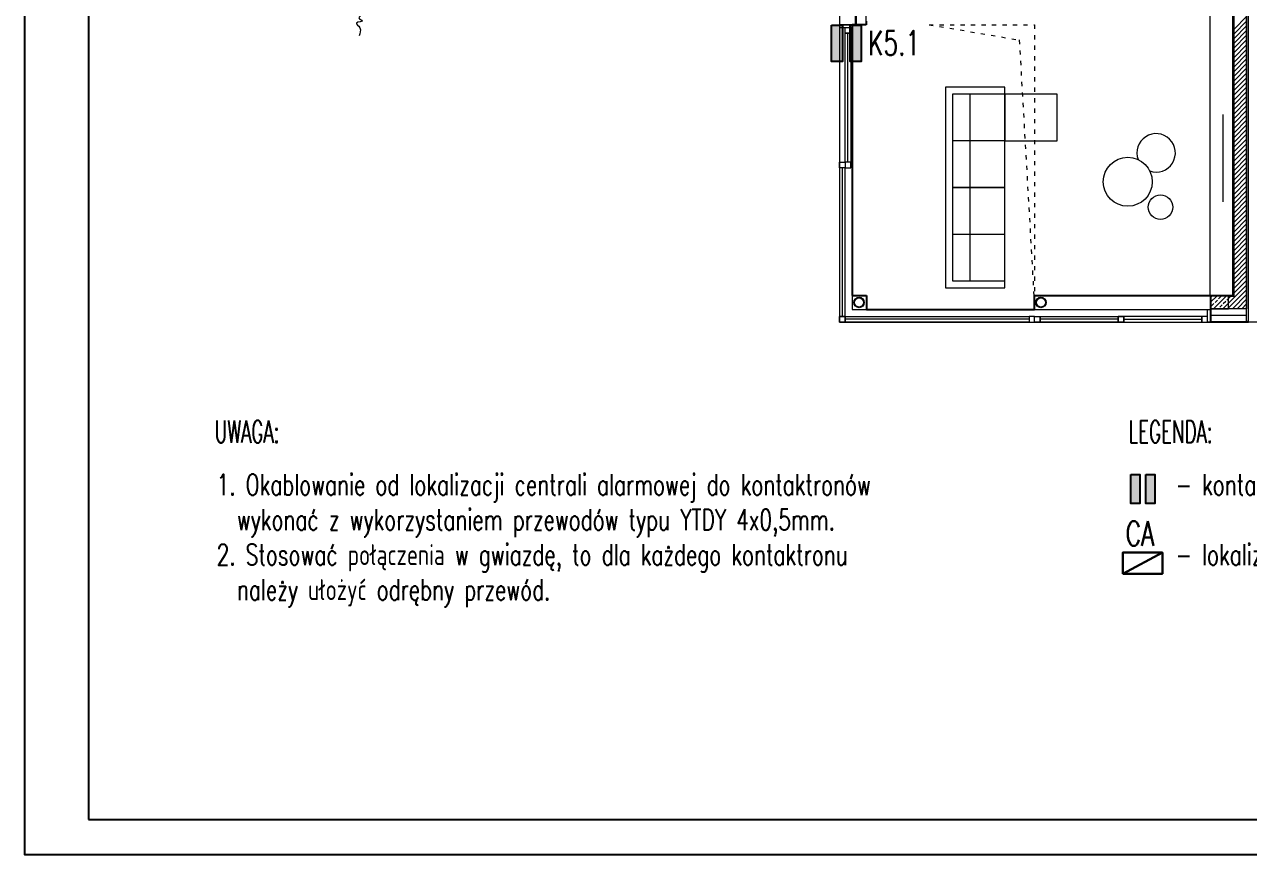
# Model space of a CAD drawing. Header units: millimetres. Extents: x 1780 to 154263, y -7240 to 17216.
# Drawn here: x 92622 to 94372, y 2310 to 3496 of the extents above; entities that cross this region are included whole.
import ezdxf

# ---------------------------------------------------------------- set-up
doc = ezdxf.new("R2010")
doc.units = ezdxf.units.MM
doc.linetypes.add('ACAD_ISO03W100', pattern=[30, 12, -18])
for name, color, linetype, lineweight in [('2d_SX_aranżacja niedrukowana', 191, 'Continuous', 5), ('2d_SX_gruba przekroje', 90, 'Continuous', 20), ('2d_SX_instalacje szkic - woda', 140, 'Continuous', 5), ('2d_SX_stolarka okienna', 5, 'Continuous', 5), ('2d_SX_szraf', 251, 'Continuous', 0), ('2d_SX_warstwy', 181, 'Continuous', 9), ('2d_SX_widok', 10, 'Continuous', 9)]:
    doc.layers.add(name, color=color, linetype=linetype, lineweight=lineweight)
doc.layers.add('2d_SX_powierzchnia', color=251, linetype='Continuous', plot=False)
doc.layers.add('2d_SX_rewizja 18 września', color=210, linetype='Continuous')
doc.layers.add('60 instalacje elektryka', color=10, linetype='Continuous')
doc.styles.add('OPIS', font='simplex.shx', dxfattribs={"width": 0.7, "height": 4})
doc.linetypes.add('ZIGZAG', pattern='A,0.00254,-5.08,[131,ltypeshp.shx,S=5.08,R=0,X=-5.08,Y=0],-10.16,[131,ltypeshp.shx,S=5.08,R=180,X=5.08,Y=0],-5.08', length=20.32254)

# ---------------------------------------------------------------- blocks, each defined once
blk = doc.blocks.new('pdkld a1a2 k')
at = {"layer": '2d_SX_aranżacja niedrukowana', "color": 8}
for p, q in [((99394.1, -13530.4), (99394.1, -13124.4)), ((99427.1, -13124.4), (99427.1, -13530.4)), ((99015.5, -13232.7), (99015.5, -13519.4)), ((99100.5, -13232.7), (99015.5, -13232.7)), ((99025.5, -13242.7), (99025.5, -13376.1)), ((99100.5, -13242.7), (99025.5, -13242.7)), ((99025.5, -13242.7), (99025.5, -13509.4)), ((99100.5, -13242.7), (99025.5, -13242.7)), ((99100.5, -13242.7), (99050.5, -13242.7)), ((99050.5, -13242.7), (99050.5, -13509.4)), ((99100.5, -13519.4), (99100.5, -13232.7)), ((99100.5, -13242.7), (99100.5, -13309.4)), ((99175.5, -13242.7), (99100.5, -13242.7)), ((99100.5, -13376.1), (99100.5, -13242.7)), ((99100.5, -13509.4), (99100.5, -13242.7)), ((99175.5, -13309.4), (99175.5, -13242.7)), ((99412.1, -13271.9), (99412.1, -13396.8)), ((99025.5, -13309.4), (99025.5, -13376.1)), ((99100.5, -13309.4), (99025.5, -13309.4)), ((99100.5, -13309.4), (99175.5, -13309.4)), ((99100.5, -13376.1), (99100.5, -13309.4)), ((99025.5, -13376.1), (99100.5, -13376.1)), ((99025.5, -13376.1), (99100.5, -13376.1)), ((99025.5, -13376.1), (99025.5, -13442.7)), ((99100.5, -13376.1), (99025.5, -13376.1)), ((99100.5, -13442.7), (99100.5, -13376.1)), ((99025.5, -13442.7), (99100.5, -13442.7)), ((99015.5, -13519.4), (99100.5, -13519.4)), ((99025.5, -13509.4), (99100.5, -13509.4)), ((99427.1, -13530.4), (99394.1, -13530.4))]:
    blk.add_line(p, q, dxfattribs=at)
for centre, radius in [((99276.2, -13367.9), 35), ((99323, -13404.2), 17.5)]:
    blk.add_circle(centre, radius, dxfattribs=at)
blk.add_arc((99316.8, -13326.6), 27.5, 250.5006, 200.4363, dxfattribs=at)
at = {"layer": '2d_SX_gruba przekroje', "color": 8}
for p, q in [((98902.1, -13143.4), (98902.1, -13081.4)), ((98864.1, -13119.4), (98864.1, -13143.4)), ((99427.1, -13124.4), (99427.1, -13530.4)), ((98864.1, -13143.4), (98902.1, -13143.4)), ((99427.1, -13530.4), (99394.1, -13530.4)), ((99394.1, -13530.4), (99394.1, -13568.4)), ((99394.1, -13568.4), (99448.6, -13568.4)), ((99448.6, -13568.4), (99448.6, -13568.4)), ((99503.1, -13568.4), (99448.6, -13568.4)), ((99448.6, -13568.4), (99448.6, -13568.4))]:
    blk.add_line(p, q, dxfattribs=at)
for centre, radius in [((98892.1, -13540.4), 7.5), ((98892.1, -13540.4), 6.5), ((99152.1, -13540.4), 7.5), ((99152.1, -13540.4), 6.5)]:
    blk.add_circle(centre, radius, dxfattribs=at)
at = {"layer": '2d_SX_instalacje szkic - woda', "color": 8, "start_tangent": (0.020138, -0.999797), "end_tangent": (-0.22984, -0.973228)}
blk.add_spline([(98180.1, -13129.4), (98177, -13133.8), (98182.5, -13137.7), (98173.8, -13141.1), (98178.4, -13147.7), (98177.4, -13159.4)], degree=3, dxfattribs=at)
at = {"layer": '2d_SX_powierzchnia', "color": 8}
for p, q in [((98902.1, -13138.4), (98902.1, -13143.4)), ((99427.1, -13530.4), (99427.1, -13124.4)), ((98902.1, -13143.4), (98882.1, -13143.4)), ((98882.1, -13143.4), (98882.1, -13530.4)), ((98882.1, -13530.4), (98902.6, -13530.4)), ((98902.6, -13530.4), (98902.6, -13550.4)), ((99143.1, -13550.4), (99143.1, -13530.4)), ((99143.1, -13530.4), (99394.1, -13530.4)), ((99394.1, -13530.4), (99427.1, -13530.4)), ((98902.6, -13550.4), (99143.1, -13550.4))]:
    blk.add_line(p, q, dxfattribs=at)
at = {"layer": '2d_SX_stolarka okienna', "color": 8}
for p, q in [((98864.1, -13143.4), (98864.1, -13568.4)), ((98882.1, -13143.4), (98864.1, -13143.4)), ((98864.1, -13143.4), (98864.1, -13147.4)), ((98864.1, -13147.4), (98882.1, -13147.4)), ((98872.1, -13155.4), (98872.1, -13147.4)), ((98872.1, -13147.4), (98880.1, -13147.4)), ((98880.1, -13155.4), (98872.1, -13155.4)), ((98872.1, -13339.9), (98872.1, -13155.4)), ((98872.1, -13155.4), (98880.1, -13155.4)), ((98876.1, -13339.9), (98876.1, -13155.4)), ((98880.1, -13147.4), (98880.1, -13155.4)), ((98880.1, -13147.4), (98880.1, -13147.4)), ((98880.1, -13155.4), (98880.1, -13339.9)), ((98882.1, -13143.4), (98882.1, -13550.4)), ((98882.1, -13147.4), (98882.1, -13143.4)), ((98864.1, -13347.9), (98864.1, -13339.9)), ((98864.1, -13339.9), (98872.1, -13339.9)), ((98872.1, -13347.9), (98864.1, -13347.9)), ((98872.1, -13347.9), (98864.1, -13347.9)), ((98864.1, -13347.9), (98864.1, -13560.4)), ((98868.1, -13347.9), (98868.1, -13560.4)), ((98880.1, -13339.9), (98872.1, -13339.9)), ((98872.1, -13339.9), (98872.1, -13347.9)), ((98880.1, -13339.9), (98872.1, -13339.9)), ((98872.1, -13339.9), (98872.1, -13347.9)), ((98872.1, -13339.9), (98872.1, -13339.9)), ((98872.1, -13347.9), (98880.1, -13347.9)), ((98872.1, -13560.4), (98872.1, -13347.9)), ((98880.1, -13347.9), (98880.1, -13339.9)), ((98880.1, -13347.9), (98880.1, -13347.9)), ((98872.1, -13560.4), (98864.1, -13560.4)), ((98864.1, -13560.4), (98864.1, -13568.4)), ((98864.1, -13560.4), (98872.1, -13560.4)), ((98864.1, -13560.4), (98872.1, -13560.4)), ((98864.1, -13568.4), (98864.1, -13560.4)), ((98864.1, -13560.4), (98864.1, -13560.4)), ((98872.1, -13568.4), (98872.1, -13560.4)), ((98872.1, -13560.4), (98872.1, -13568.4)), ((98872.1, -13568.4), (98872.1, -13560.4)), ((98872.1, -13560.4), (99135.1, -13560.4)), ((98882.1, -13550.4), (99394.1, -13550.4)), ((99143.1, -13560.4), (99135.1, -13560.4)), ((99135.1, -13560.4), (99135.1, -13568.4)), ((99135.1, -13560.4), (99135.1, -13568.4)), ((99143.1, -13568.4), (99143.1, -13560.4)), ((99143.1, -13560.4), (99143.1, -13560.4)), ((99143.1, -13560.4), (99151.1, -13560.4)), ((99143.1, -13568.4), (99143.1, -13560.4)), ((99143.1, -13560.4), (99143.1, -13560.4)), ((99151.1, -13560.4), (99151.1, -13568.4)), ((99151.1, -13568.4), (99151.1, -13560.4)), ((99151.1, -13560.4), (99262.6, -13560.4)), ((99262.6, -13560.4), (99270.6, -13560.4)), ((99262.6, -13568.4), (99262.6, -13560.4)), ((99262.6, -13560.4), (99262.6, -13560.4)), ((99270.6, -13560.4), (99262.6, -13560.4)), ((99262.6, -13560.4), (99262.6, -13568.4)), ((99262.6, -13560.4), (99262.6, -13568.4)), ((99270.6, -13560.4), (99270.6, -13568.4)), ((99270.6, -13560.4), (99270.6, -13568.4)), ((99382.1, -13560.4), (99270.6, -13560.4)), ((99270.6, -13568.4), (99270.6, -13560.4)), ((99270.6, -13560.4), (99270.6, -13560.4)), ((99390.1, -13560.4), (99382.1, -13560.4)), ((99382.1, -13560.4), (99382.1, -13568.4)), ((99382.1, -13568.4), (99382.1, -13560.4)), ((99390.1, -13568.4), (99390.1, -13550.4)), ((99390.1, -13550.4), (99394.1, -13550.4)), ((99390.1, -13568.4), (99390.1, -13560.4)), ((99390.1, -13560.4), (99390.1, -13560.4)), ((99394.1, -13550.4), (99394.1, -13568.4)), ((98864.1, -13568.4), (99394.1, -13568.4)), ((98864.1, -13568.4), (98872.1, -13568.4)), ((98872.1, -13568.4), (98864.1, -13568.4)), ((99135.1, -13564.4), (98872.1, -13564.4)), ((98872.1, -13568.4), (98872.1, -13568.4)), ((99135.1, -13568.4), (98872.1, -13568.4)), ((99135.1, -13568.4), (99143.1, -13568.4)), ((99151.1, -13568.4), (99143.1, -13568.4)), ((99262.6, -13564.4), (99151.1, -13564.4)), ((99262.6, -13568.4), (99151.1, -13568.4)), ((99270.6, -13568.4), (99262.6, -13568.4)), ((99262.6, -13568.4), (99270.6, -13568.4)), ((99270.6, -13564.4), (99382.1, -13564.4)), ((99270.6, -13568.4), (99382.1, -13568.4)), ((99382.1, -13568.4), (99390.1, -13568.4)), ((99394.1, -13568.4), (99390.1, -13568.4))]:
    blk.add_line(p, q, dxfattribs=at)
at = {"layer": '2d_SX_szraf', "color": 8, "linetype": 'Continuous'}
for p, q in [((99428.1, -13149.6), (99446.1, -13131.6)), ((99428.1, -13156.4), (99446.1, -13138.4)), ((99428.1, -13163.1), (99446.1, -13145.1)), ((99428.1, -13169.8), (99446.1, -13151.8)), ((99428.1, -13176.6), (99446.1, -13158.6)), ((99428.1, -13183.3), (99446.1, -13165.3)), ((99428.1, -13190.1), (99446.1, -13172.1)), ((99428.1, -13196.8), (99446.1, -13178.8)), ((99428.1, -13203.5), (99446.1, -13185.5)), ((99428.1, -13210.3), (99446.1, -13192.3)), ((99428.1, -13217), (99446.1, -13199)), ((99428.1, -13223.7), (99446.1, -13205.7)), ((99428.1, -13230.5), (99446.1, -13212.5)), ((99428.1, -13237.2), (99446.1, -13219.2)), ((99428.1, -13243.9), (99446.1, -13225.9)), ((99428.1, -13250.7), (99446.1, -13232.7)), ((99428.1, -13257.4), (99446.1, -13239.4)), ((99428.1, -13264.1), (99446.1, -13246.1)), ((99428.1, -13270.9), (99446.1, -13252.9)), ((99428.1, -13277.6), (99446.1, -13259.6)), ((99428.1, -13284.3), (99446.1, -13266.3)), ((99428.1, -13291.1), (99446.1, -13273.1)), ((99428.1, -13297.8), (99446.1, -13279.8)), ((99428.1, -13304.6), (99446.1, -13286.6)), ((99428.1, -13311.3), (99446.1, -13293.3)), ((99428.1, -13318), (99446.1, -13300)), ((99428.1, -13324.8), (99446.1, -13306.8)), ((99428.1, -13331.5), (99446.1, -13313.5)), ((99428.1, -13338.2), (99446.1, -13320.2)), ((99428.1, -13345), (99446.1, -13327)), ((99428.1, -13351.7), (99446.1, -13333.7)), ((99428.1, -13358.4), (99446.1, -13340.4)), ((99428.1, -13365.2), (99446.1, -13347.2)), ((99428.1, -13371.9), (99446.1, -13353.9)), ((99428.1, -13378.6), (99446.1, -13360.6)), ((99428.1, -13385.4), (99446.1, -13367.4)), ((99428.1, -13392.1), (99446.1, -13374.1)), ((99428.1, -13398.8), (99446.1, -13380.8)), ((99428.1, -13405.6), (99446.1, -13387.6)), ((99428.1, -13412.3), (99446.1, -13394.3)), ((99428.1, -13419.1), (99446.1, -13401.1)), ((99428.1, -13425.8), (99446.1, -13407.8)), ((99428.1, -13432.5), (99446.1, -13414.5)), ((99428.1, -13439.3), (99446.1, -13421.3)), ((99428.1, -13446), (99446.1, -13428)), ((99428.1, -13452.7), (99446.1, -13434.7)), ((99428.1, -13459.5), (99446.1, -13441.5)), ((99428.1, -13466.2), (99446.1, -13448.2)), ((99428.1, -13472.9), (99446.1, -13454.9)), ((99428.1, -13479.7), (99446.1, -13461.7)), ((99428.1, -13486.4), (99446.1, -13468.4)), ((99428.1, -13493.1), (99446.1, -13475.1)), ((99428.1, -13499.9), (99446.1, -13481.9)), ((99428.1, -13506.6), (99446.1, -13488.6)), ((99428.1, -13513.3), (99446.1, -13495.3)), ((99428.1, -13520.1), (99446.1, -13502.1)), ((99420.1, -13541.5), (99446.1, -13515.5)), ((99420.1, -13548.3), (99446.1, -13522.3)), ((99428.1, -13526.8), (99446.1, -13508.8)), ((99395.1, -13539.6), (99403.3, -13531.4)), ((99395.1, -13532.9), (99396.6, -13531.4)), ((99396, -13545.4), (99399.3, -13542.1)), ((99398.8, -13549.4), (99416.8, -13531.4)), ((99401, -13540.4), (99404.4, -13537)), ((99406.1, -13535.3), (99409.4, -13532)), ((99412.2, -13549.4), (99420.1, -13541.5)), ((99412.8, -13542.1), (99416.2, -13538.7)), ((99417.9, -13537), (99420.1, -13534.8)), ((99420.1, -13534.8), (99423.5, -13531.4)), ((99425.7, -13549.4), (99446.1, -13529)), ((99432.4, -13549.4), (99446.1, -13535.8)), ((99439.2, -13549.4), (99446.1, -13542.5)), ((99405.5, -13549.4), (99406.1, -13548.8)), ((99407.8, -13547.1), (99411.1, -13543.8)), ((99419.5, -13548.8), (99420.1, -13548.3)), ((99445.9, -13549.4), (99446.1, -13549.2))]:
    blk.add_line(p, q, dxfattribs=at)
at = {"layer": '2d_SX_szraf', "color": 8, "linetype": 'ZIGZAG'}
blk.add_line((99395.1, -13558.4), (99446.1, -13558.4), dxfattribs=at)
at = {"layer": '2d_SX_warstwy', "color": 8}
for p, q in [((99446.1, -13567.4), (99446.1, -12537.4)), ((99448.1, -12537.4), (99448.1, -13567.4)), ((99446.1, -13100.4), (99446.1, -13549.4)), ((99428.1, -13531.4), (99428.1, -13123.4)), ((99428.1, -13531.4), (99428.1, -13126.9)), ((99446.1, -13126.9), (99446.1, -13549.4)), ((99420.1, -13531.4), (99395.1, -13531.4)), ((99395.1, -13531.4), (99395.1, -13549.4)), ((99420.1, -13549.4), (99420.1, -13531.4)), ((99420.1, -13531.4), (99428.1, -13531.4)), ((99420.1, -13549.4), (99420.1, -13531.4)), ((99420.1, -13549.4), (99420.1, -13531.4)), ((99420.1, -13531.4), (99428.1, -13531.4)), ((99395.1, -13549.4), (99420.1, -13549.4)), ((99446.1, -13549.4), (99395.1, -13549.4)), ((99395.1, -13549.4), (99395.1, -13567.4)), ((99446.1, -13549.4), (99420.1, -13549.4)), ((99431.1, -13549.4), (99420.1, -13549.4)), ((99446.1, -13549.4), (99431.1, -13549.4)), ((99446.1, -13567.4), (99446.1, -13549.4)), ((99395.1, -13567.4), (99446.1, -13567.4)), ((99448.1, -13567.4), (99446.1, -13567.4))]:
    blk.add_line(p, q, dxfattribs=at)
at = {"layer": '2d_SX_widok', "color": 8, "linetype": 'ACAD_ISO03W100', "ltscale": 0.5}
for p, q in [((98992.1, -13143.4), (99121.1, -13165.3)), ((98992.1, -13143.4), (99143.1, -13143.4)), ((99143.1, -13143.4), (99143.1, -13550.4)), ((99121.1, -13165.3), (99143.1, -13550.4))]:
    blk.add_line(p, q, dxfattribs=at)
blk = doc.blocks.new('kontaktron')
at = {"layer": '60 instalacje elektryka', "transparency": 33554687}
h = blk.add_hatch(color=256, dxfattribs=at)
h.dxf.hatch_style = 1
h.paths.add_polyline_path([(98382.7, -9882.7), (98405.3, -9882.7), (98405.3, -9956.7), (98382.7, -9956.7)])
h = blk.add_hatch(color=256, dxfattribs=at)
h.dxf.hatch_style = 1
h.paths.add_polyline_path([(98421.3, -9882.7), (98443.8, -9882.7), (98443.8, -9956.7), (98421.3, -9956.7)])
at = {"layer": '60 instalacje elektryka'}
for points in [[(98382.7, -9882.7), (98405.3, -9882.7), (98405.3, -9956.7), (98382.7, -9956.7)], [(98421.3, -9882.7), (98443.8, -9882.7), (98443.8, -9956.7), (98421.3, -9956.7)], [(98421.3, -9882.7), (98443.8, -9882.7), (98443.8, -9956.7), (98421.3, -9956.7)]]:
    blk.add_lwpolyline(points, close=True, dxfattribs=at)

msp = doc.modelspace()

# ---------------------------------------------------------------- linework, layer by layer
at = {"layer": '60 instalacje elektryka', "lineweight": 30}
msp.add_line((94248.6, 2741.2), (94191.8, 2710.9), dxfattribs=at)
at = {"layer": '60 instalacje elektryka'}
for points in [[(96826.5, 5282.9), (92621.9, 5282.9), (92621.9, 2309.7), (96826.5, 2309.7)], [(92713.3, 2359.7), (96775.3, 2359.7), (96775.3, 5232.9), (92713.3, 5232.9)]]:
    msp.add_lwpolyline(points, close=True, dxfattribs=at)
at = {"layer": '60 instalacje elektryka', "lineweight": 30}
msp.add_lwpolyline([(93810.1, 3494.9), (93810.1, 3899.6), (93642.7, 3899.6), (93642.7, 4316.3), (93514.9, 4316.3)], dxfattribs=at)
msp.add_lwpolyline([(94191.8, 2710.9), (94248.6, 2710.9), (94248.6, 2741.2), (94191.8, 2741.2)], close=True, dxfattribs=at)

# ---------------------------------------------------------------- block references
at = {"layer": '2d_SX_rewizja 18 września'}
msp.add_blockref('pdkld a1a2 k', (-5077.2, 16639), dxfattribs=at)
for p, xscale, yscale, zscale in [((24907.4, 10412.7), 0.7, 0.7, 0.7), ((39109.1, 8387.2), 0.5599999999999999, 0.5599999999999999, 0.5599999999999999)]:
    msp.add_blockref('kontaktron', p, dxfattribs=dict(at, xscale=xscale, yscale=yscale, zscale=zscale))

# ---------------------------------------------------------------- texts
at = {"layer": '60 instalacje elektryka', "lineweight": 30, "char_height": 35, "attachment_point": 1, "style": 'OPIS'}
for s, insert, width in [('\\pxql;K5.1', (93827.8, 3487), 78.167), ('\\pxql;CA', (94196, 2785.9), 50.167)]:
    msp.add_mtext(s, dxfattribs=dict(at, insert=insert, width=width))
at = {"layer": '60 instalacje elektryka', "color": 7, "lineweight": -3, "attachment_point": 1, "style": 'OPIS'}
for s, insert, char_height, width in [('{\\W0.6;\\C256;UWAGA:}', (92893.8, 2929.8), 31.788, 158.699), ('{\\W0.6;\\C256;LEGENDA:}', (94200, 2929.8), 31.788, 158.699), ('\\pxsm1;{\\C256;1. Okablowanie od lokalizacji centrali alarmowej do kontaktronów \\P  wykonać z wykorzystaniem przewodów typu YTDY 4x0,5mm.\\P2. Stosować połączenia w gwiazdę, to dla każdego kontaktronu \\P  należy ułożyć odrębny przewód.}', (92896.7, 2853.2), 30, 1106.795), ('\\pxsm1;{\\C256;- kontaktron (wyposażenie drzwi i okien)\\P\\P- lokalizacja centrali alarmowej (centrala poza zakresem projektu) }', (94267.4, 2853.2), 30, 1106.795)]:
    msp.add_mtext(s, dxfattribs=dict(at, insert=insert, char_height=char_height, width=width))

doc.saveas('drawing.dxf')
